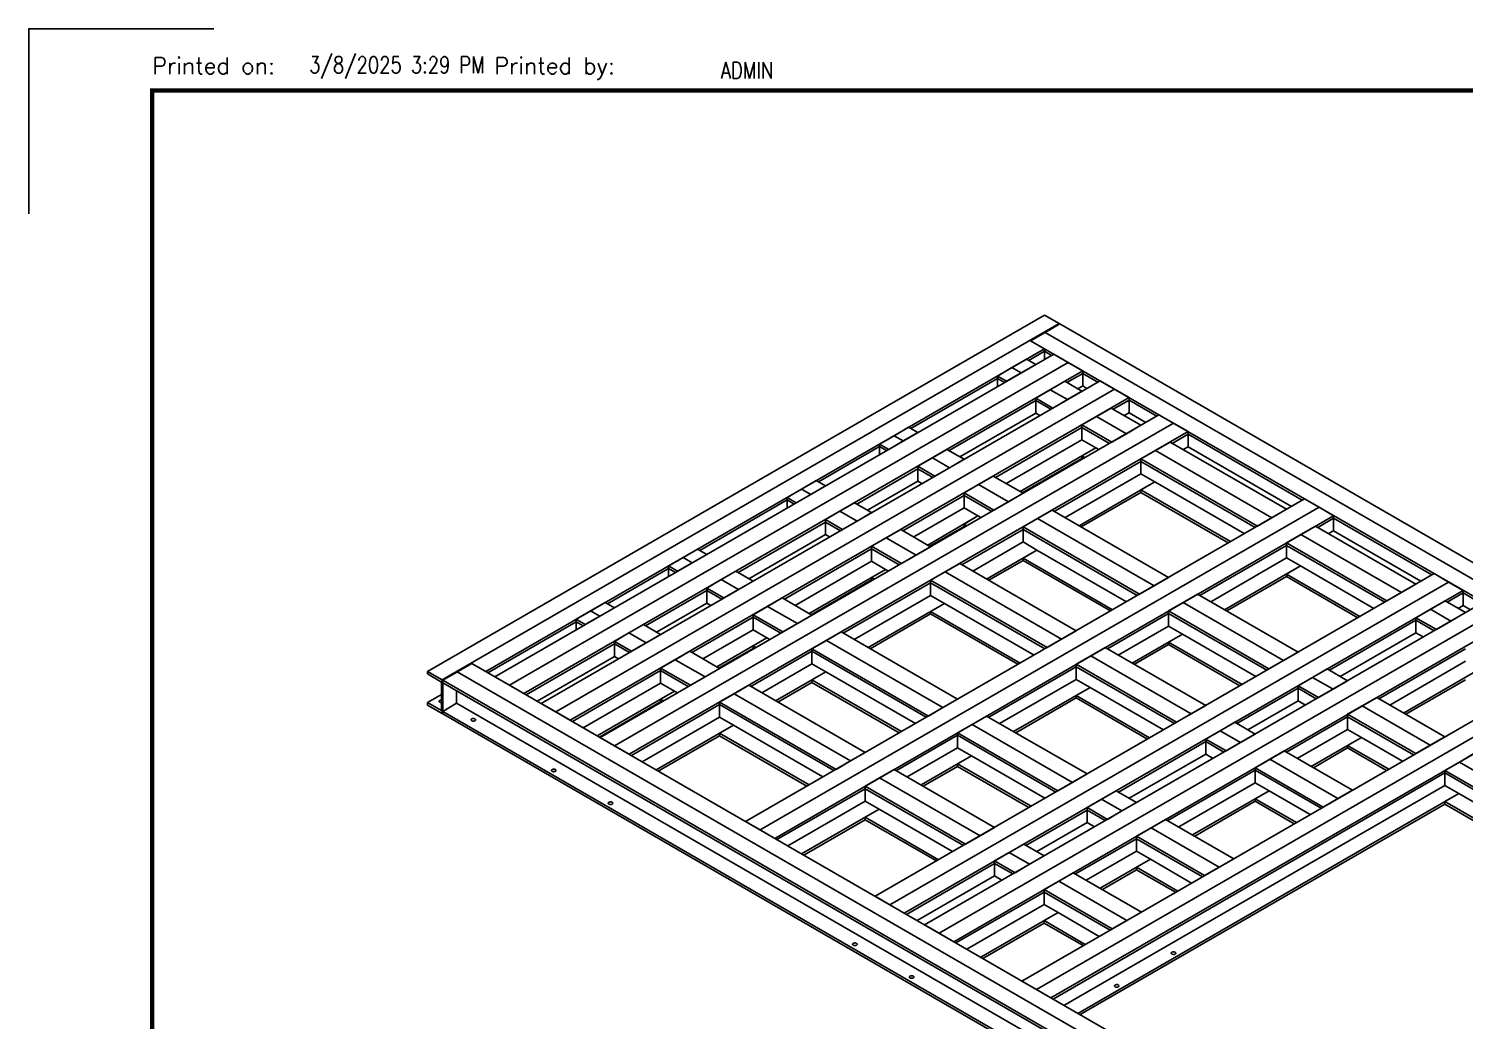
# Model space of a CAD drawing. Header units: millimetres. Extents: x 0 to 16187, y -20471 to 6290.
# Drawn here: x 7067.7 to 7416.5, y 3197.3 to 3438.1 of the extents above; entities that cross this region are included whole.
import ezdxf
from ezdxf.enums import TextEntityAlignment as Align

# ---------------------------------------------------------------- set-up
doc = ezdxf.new("R2010")
doc.units = ezdxf.units.MM
doc.layers.add('BORDER1', color=3, linetype='Continuous')
doc.layers.add('BORDER2', color=7, linetype='Continuous')
doc.styles.add('ROMANC', font='ROMANC', dxfattribs={"height": 5})
doc.styles.add('ROMANS', font='ROMANS.shx', dxfattribs={"width": 0.8})
doc.styles.add('ROMANT', font='ROMANT', dxfattribs={"height": 4})

# ---------------------------------------------------------------- blocks, each defined once
blk = doc.blocks.new('*U609')
at = {"layer": 'BORDER1', "color": 154, "true_color": 0x1859a9, "const_width": 1}
blk.add_lwpolyline([(1.81, 811), (1144, 811), (1144, 0), (0, 0), (0, 811)], close=True, dxfattribs=at)
at = {"layer": 'BORDER2'}
blk.add_lwpolyline([(15, 826), (-30, 826), (-30, 781)], dxfattribs=at)
at = {"layer": 'BORDER2', "style": 'ROMANS'}
blk.add_text('Printed on:                 Printed by:', height=4, dxfattribs=at).set_placement((0, 815))
at = {"layer": 'BORDER2', "char_height": 4, "attachment_point": 7, "style": 'ROMANS'}
for s, insert in [('3/8/2025 3:29 PM', (38.14, 813.89)), ('ADMIN', (138.14, 813.89))]:
    blk.add_mtext(s, dxfattribs=dict(at, insert=insert))
at = {"layer": 'BORDER2', "flags": 8}
for tag, height, style, p in [('REV-A', 3.24, 'ROMANS', (986.93, 140.25)), ('RE-A', 8.06, 'ROMANT', (1084.63, 7.17))]:
    blk.add_attdef(tag, text='', height=height, dxfattribs=dict(at, style=style)).set_placement(p, align=Align.CENTER)
at = {"layer": 'BORDER2', "style": 'ROMANS', "width": 3.830216}
blk.add_attdef('DATE-A', text='', height=3.24, dxfattribs=at).set_placement((995.51, 140.25), (1008.51, 140.25), align=Align.FIT)
at = {"layer": 'BORDER2'}
for tag, height, style, p in [('DRN-A', 3.24, 'ROMANS', (1018.38, 140.25)), ('CHD-A', 3.24, 'ROMANS', (1032.35, 140.25)), ('APD-A', 3.24, 'ROMANS', (1046.64, 140.25)), ('CONS_CONT_VEND', 4.2, 'ROMANC', (1061.39, 72.83))]:
    blk.add_attdef(tag, text='', height=height, dxfattribs=dict(at, style=style)).set_placement(p, align=Align.CENTER)
at = {"layer": 'BORDER2', "style": 'ROMANS', "width": 0.8}
for tag, p, height in [('1:X', (997.23, 122.55), 3.5), ('LOC', (1042.74, 122.55), 3.5), ('PROJ_NO', (1118.64, 122.55), 3.5), ('CONS_DRG_NO', (1011, 63), 3)]:
    blk.add_attdef(tag, p, '', height=height, dxfattribs=at)
at = {"layer": 'BORDER2', "lineweight": 30, "width": 0.8, "flags": 104}
blk.add_attdef('COMMENTS-A', text='', height=2.2, dxfattribs=at).set_placement((1055.21, 142.07), align=Align.MIDDLE_LEFT)
at = {"layer": 'BORDER2', "style": 'ROMANS', "width": 0.8}
for tag, p in [('PROJECT_TITLE_1', (1061.07, 55.35)), ('PROJECT_TITLE_2', (1061.07, 49.3))]:
    blk.add_attdef(tag, text='', height=3.5, dxfattribs=at).set_placement(p, align=Align.MIDDLE)
at = {"layer": 'BORDER2', "style": 'ROMANT', "width": 0.8}
for tag, p in [('DRG_TITLE_1', (1061.07, 36.31)), ('DRG_TITLE_2', (1061.07, 28.31)), ('DRG_TITLE_3', (1061.07, 20.31))]:
    blk.add_attdef(tag, text='', height=5, dxfattribs=at).set_placement(p, align=Align.CENTER)
at = {"layer": 'BORDER2', "style": 'ROMANT'}
for tag, p in [('AR', (995, 7.17)), ('PA', (1011.74, 7.17)), ('DC', (1028.45, 7.17)), ('TS', (1120.84, 7.17))]:
    blk.add_attdef(tag, p, '', height=8.06, dxfattribs=at)
for tag, p in [('SRNO', (1074.7, 7.17)), ('SH', (1115.8, 7.18))]:
    blk.add_attdef(tag, text='', height=8.06, dxfattribs=at).set_placement(p, align=Align.RIGHT)
at = {"layer": 'BORDER2', "style": 'ROMANS', "flags": 2}
blk.add_attdef('TB_VERSION', text='', height=2, dxfattribs=at).set_placement((1, -1), align=Align.TOP_LEFT)

msp = doc.modelspace()

# ---------------------------------------------------------------- linework, layer by layer
at = {"color": 7, "linetype": 'Continuous', "lineweight": 25}
for p, q in [((7314.5271, 3368.54555), (7164.62046, 3282.00629)), ((7318.06263, 3366.50453), (7168.156, 3279.96527)), ((7318.22173, 3366.41268), (7311.15067, 3362.33064)), ((7314.5271, 3368.54555), (7318.06263, 3366.50453)), ((7318.22173, 3366.41268), (7314.6862, 3364.37166)), ((7318.22173, 3366.41268), (7318.06263, 3366.50453)), ((7534.06608, 3241.80839), (7318.22173, 3366.41268)), ((7314.6862, 3364.37166), (7311.15067, 3362.33064)), ((7311.15067, 3362.33064), (7314.5271, 3360.38146)), ((7526.99501, 3237.72635), (7311.15067, 3362.33064)), ((7530.53054, 3239.76737), (7314.6862, 3364.37166)), ((7314.5271, 3360.38146), (7178.7626, 3282.00629)), ((7180.98999, 3280.72044), (7316.75449, 3359.09562)), ((7314.5271, 3359.76906), (7310.67346, 3357.5444)), ((7314.5271, 3360.38146), (7314.5271, 3359.76906)), ((7316.22407, 3358.78942), (7314.5271, 3359.76906)), ((7314.5271, 3359.76906), (7314.5271, 3357.80978)), ((7320.29002, 3357.0546), (7316.75449, 3359.09562)), ((7184.52552, 3278.67942), (7320.29002, 3357.0546)), ((7188.06105, 3276.6384), (7323.82556, 3355.01358)), ((7306.6075, 3355.80958), (7303.07197, 3353.76856)), ((7310.14304, 3357.8506), (7306.6075, 3355.80958)), ((7308.83489, 3354.52374), (7306.6075, 3355.80958)), ((7308.83489, 3354.52374), (7312.37043, 3356.56476)), ((7312.37043, 3356.56476), (7310.14304, 3357.8506)), ((7323.82556, 3355.01358), (7320.29002, 3357.0546)), ((7323.82556, 3355.01358), (7323.82556, 3354.40118)), ((7192.23298, 3274.23), (7327.99749, 3352.60518)), ((7303.07197, 3353.15615), (7282.03563, 3341.01213)), ((7305.29936, 3352.48272), (7303.07197, 3353.76856)), ((7303.07197, 3353.15615), (7303.07197, 3353.76856)), ((7304.76894, 3352.17651), (7303.07197, 3353.15615)), ((7303.07197, 3353.15615), (7303.07197, 3351.19687)), ((7305.29936, 3352.48272), (7308.83489, 3354.52374)), ((7315.90596, 3350.4417), (7319.44149, 3352.48272)), ((7323.61342, 3350.07431), (7319.44149, 3352.48272)), ((7319.97191, 3352.17651), (7323.82556, 3354.40118)), ((7323.82556, 3351.35893), (7323.82556, 3354.40118)), ((7327.46707, 3352.29897), (7323.82556, 3354.40118)), ((7331.53302, 3350.56416), (7327.99749, 3352.60518)), ((7195.76852, 3272.18898), (7331.53302, 3350.56416)), ((7199.30405, 3270.14796), (7335.06855, 3348.52314)), ((7312.37043, 3348.40068), (7315.90596, 3350.4417)), ((7312.37043, 3347.78827), (7312.37043, 3348.40068)), ((7316.54236, 3345.99227), (7312.37043, 3348.40068)), ((7320.07789, 3348.03329), (7315.90596, 3350.4417)), ((7316.54236, 3345.99227), (7320.07789, 3348.03329)), ((7320.07789, 3348.03329), (7323.61342, 3350.07431)), ((7322.60686, 3350.65539), (7323.82556, 3351.35893)), ((7324.83212, 3350.77785), (7323.82556, 3351.35893)), ((7335.06855, 3348.52314), (7331.53302, 3350.56416)), ((7335.06855, 3348.52314), (7335.06855, 3347.91073)), ((7291.33408, 3335.64425), (7312.37043, 3347.78827)), ((7293.96903, 3334.12313), (7312.37043, 3344.74602)), ((7316.01194, 3345.68607), (7312.37043, 3347.78827)), ((7312.37043, 3347.78827), (7312.37043, 3344.74602)), ((7313.37699, 3344.16495), (7312.37043, 3344.74602)), ((7327.14896, 3343.95125), (7330.68449, 3345.99227)), ((7337.93234, 3341.80818), (7330.68449, 3345.99227)), ((7331.21491, 3345.68607), (7335.06855, 3347.91073)), ((7333.84986, 3344.16495), (7335.06855, 3344.86848)), ((7335.06855, 3344.86848), (7335.06855, 3347.91073)), ((7341.78598, 3344.03284), (7335.06855, 3347.91073)), ((7339.15103, 3342.51172), (7335.06855, 3344.86848)), ((7206.5519, 3265.96387), (7342.3164, 3344.33905)), ((7210.08743, 3263.92285), (7345.85193, 3342.29803)), ((7281.50521, 3341.31834), (7277.96968, 3339.27732)), ((7283.7326, 3340.03249), (7281.50521, 3341.31834)), ((7302.57708, 3329.1538), (7323.61342, 3341.29783)), ((7323.61342, 3341.91023), (7327.14896, 3343.95125)), ((7330.86127, 3337.72614), (7323.61342, 3341.91023)), ((7323.61342, 3341.29783), (7323.61342, 3341.91023)), ((7330.33085, 3337.41994), (7323.61342, 3341.29783)), ((7323.61342, 3341.29783), (7323.61342, 3338.25558)), ((7334.3968, 3339.76716), (7327.14896, 3343.95125)), ((7334.3968, 3339.76716), (7337.93234, 3341.80818)), ((7345.85193, 3342.29803), (7342.3164, 3344.33905)), ((7349.38747, 3340.25701), (7345.85193, 3342.29803)), ((7213.62296, 3261.88183), (7349.38747, 3340.25701)), ((7277.96968, 3339.27732), (7274.43415, 3337.23629)), ((7276.66153, 3335.95045), (7280.19707, 3337.99147)), ((7280.19707, 3337.99147), (7277.96968, 3339.27732)), ((7280.19707, 3337.99147), (7283.7326, 3340.03249)), ((7305.21203, 3327.63268), (7323.61342, 3338.25558)), ((7326.98986, 3336.3064), (7323.61342, 3338.25558)), ((7330.86127, 3337.72614), (7334.3968, 3339.76716)), ((7341.46787, 3335.68512), (7345.0034, 3337.72614)), ((7373.28767, 3321.39798), (7345.0034, 3337.72614)), ((7345.53382, 3337.41994), (7349.38747, 3339.6446)), ((7349.38747, 3340.25701), (7349.38747, 3339.6446)), ((7349.38747, 3336.60235), (7349.38747, 3339.6446)), ((7377.14132, 3323.62264), (7349.38747, 3339.6446)), ((7274.43415, 3336.62389), (7259.58499, 3328.05165)), ((7276.66153, 3335.95045), (7274.43415, 3337.23629)), ((7274.43415, 3336.62389), (7274.43415, 3337.23629)), ((7276.13112, 3335.64425), (7274.43415, 3336.62389)), ((7274.43415, 3336.62389), (7274.43415, 3334.66461)), ((7287.26813, 3333.90943), (7290.80367, 3335.95045)), ((7294.9756, 3333.54205), (7290.80367, 3335.95045)), ((7308.58847, 3325.68351), (7326.98986, 3336.3064)), ((7323.61342, 3334.35723), (7326.98986, 3336.3064)), ((7323.61342, 3333.74482), (7323.61342, 3334.35723)), ((7324.31947, 3333.94964), (7323.61342, 3334.35723)), ((7327.6959, 3335.89881), (7326.98986, 3336.3064)), ((7337.93234, 3333.6441), (7341.46787, 3335.68512)), ((7369.75214, 3319.35696), (7341.46787, 3335.68512)), ((7348.16877, 3335.89881), (7349.38747, 3336.60235)), ((7374.50637, 3322.10152), (7349.38747, 3336.60235)), ((7268.88344, 3322.68377), (7283.7326, 3331.25601)), ((7283.7326, 3331.86841), (7287.26813, 3333.90943)), ((7283.7326, 3331.25601), (7283.7326, 3331.86841)), ((7287.90453, 3329.46001), (7283.7326, 3331.86841)), ((7287.37411, 3329.1538), (7283.7326, 3331.25601)), ((7283.7326, 3331.25601), (7283.7326, 3328.21376)), ((7291.44006, 3331.50103), (7287.26813, 3333.90943)), ((7287.90453, 3329.46001), (7291.44006, 3331.50103)), ((7291.44006, 3331.50103), (7294.9756, 3333.54205)), ((7309.11888, 3325.3773), (7323.61342, 3333.74482)), ((7316.89599, 3320.88767), (7337.93234, 3333.03169)), ((7323.78905, 3333.64344), (7323.61342, 3333.74482)), ((7337.93234, 3333.03169), (7337.93234, 3333.6441)), ((7366.21661, 3317.31594), (7337.93234, 3333.6441)), ((7365.68619, 3317.00973), (7337.93234, 3333.03169)), ((7337.93234, 3333.03169), (7337.93234, 3329.98945)), ((7259.05457, 3328.35786), (7255.51904, 3326.31684)), ((7257.74643, 3325.03099), (7261.28196, 3327.07201)), ((7261.28196, 3327.07201), (7259.05457, 3328.35786)), ((7271.51839, 3321.16265), (7283.7326, 3328.21376)), ((7284.73916, 3327.63268), (7283.7326, 3328.21376)), ((7294.9756, 3325.37797), (7298.51113, 3327.41899)), ((7298.51113, 3327.41899), (7302.04667, 3329.46001)), ((7305.75898, 3323.2349), (7298.51113, 3327.41899)), ((7309.29451, 3325.27592), (7302.04667, 3329.46001)), ((7319.53094, 3319.36655), (7337.93234, 3329.98945)), ((7322.90738, 3317.41737), (7341.30877, 3328.04027)), ((7341.30877, 3328.04027), (7337.93234, 3329.98945)), ((7337.93234, 3326.0911), (7341.30877, 3328.04027)), ((7363.05124, 3315.48861), (7341.30877, 3328.04027)), ((7251.98351, 3323.66341), (7230.77039, 3311.41734)), ((7241.90723, 3245.55366), (7377.67174, 3323.92884)), ((7255.51904, 3326.31684), (7251.98351, 3324.27582)), ((7254.21089, 3322.98997), (7251.98351, 3324.27582)), ((7251.98351, 3323.66341), (7251.98351, 3324.27582)), ((7253.68048, 3322.68377), (7251.98351, 3323.66341)), ((7251.98351, 3323.66341), (7251.98351, 3321.70413)), ((7254.21089, 3322.98997), (7257.74643, 3325.03099)), ((7257.74643, 3325.03099), (7255.51904, 3326.31684)), ((7280.12644, 3316.19333), (7294.9756, 3324.76556)), ((7294.9756, 3324.76556), (7294.9756, 3325.37797)), ((7302.22344, 3321.19388), (7294.9756, 3325.37797)), ((7301.69303, 3320.88767), (7294.9756, 3324.76556)), ((7294.9756, 3324.76556), (7294.9756, 3321.72331)), ((7305.75898, 3323.2349), (7309.29451, 3325.27592)), ((7323.4378, 3317.11117), (7337.93234, 3325.47869)), ((7359.67481, 3313.53944), (7337.93234, 3326.0911)), ((7337.93234, 3325.47869), (7337.93234, 3326.0911)), ((7359.14439, 3313.23323), (7337.93234, 3325.47869)), ((7381.20727, 3321.88782), (7377.67174, 3323.92884)), ((7245.44277, 3243.51264), (7381.20727, 3321.88782)), ((7261.28196, 3318.90793), (7264.81749, 3320.94895)), ((7264.81749, 3320.94895), (7268.35303, 3322.98997)), ((7268.98942, 3318.54055), (7264.81749, 3320.94895)), ((7272.52496, 3320.58157), (7268.35303, 3322.98997)), ((7268.98942, 3318.54055), (7272.52496, 3320.58157)), ((7282.76139, 3314.6722), (7294.9756, 3321.72331)), ((7298.35203, 3319.77414), (7294.9756, 3321.72331)), ((7302.22344, 3321.19388), (7305.75898, 3323.2349)), ((7312.83004, 3319.15286), (7316.36558, 3321.19388)), ((7344.64985, 3304.86571), (7316.36558, 3321.19388)), ((7369.75214, 3319.35696), (7373.28767, 3321.39798)), ((7384.7428, 3319.8468), (7381.20727, 3321.88782)), ((7240.06884, 3306.04946), (7261.28196, 3318.29553)), ((7248.9783, 3241.47162), (7384.7428, 3319.8468)), ((7261.28196, 3318.29553), (7261.28196, 3318.90793)), ((7265.45389, 3316.49953), (7261.28196, 3318.90793)), ((7264.92347, 3316.19333), (7261.28196, 3318.29553)), ((7261.28196, 3318.29553), (7261.28196, 3315.25328)), ((7265.45389, 3316.49953), (7268.98942, 3318.54055)), ((7286.13783, 3312.72303), (7298.35203, 3319.77414)), ((7286.66824, 3312.41682), (7294.9756, 3317.21256)), ((7294.9756, 3317.82496), (7298.35203, 3319.77414)), ((7295.68164, 3317.41737), (7294.9756, 3317.82496)), ((7294.9756, 3317.21256), (7294.9756, 3317.82496)), ((7295.15123, 3317.11117), (7294.9756, 3317.21256)), ((7299.05808, 3319.36655), (7298.35203, 3319.77414)), ((7309.29451, 3317.11184), (7312.83004, 3319.15286)), ((7337.57878, 3300.78367), (7309.29451, 3317.11184)), ((7309.29451, 3316.49943), (7309.29451, 3317.11184)), ((7341.11432, 3302.82469), (7312.83004, 3319.15286)), ((7366.21661, 3317.31594), (7369.75214, 3319.35696)), ((7376.82321, 3315.27492), (7380.35874, 3317.31594)), ((7404.75393, 3303.2329), (7380.35874, 3317.31594)), ((7380.88916, 3317.00973), (7384.7428, 3319.2344)), ((7384.7428, 3319.8468), (7384.7428, 3319.2344)), ((7384.7428, 3316.19215), (7384.7428, 3319.2344)), ((7408.60757, 3305.45756), (7384.7428, 3319.2344)), ((7242.70379, 3304.52833), (7261.28196, 3315.25328)), ((7262.28852, 3314.6722), (7261.28196, 3315.25328)), ((7272.52496, 3312.41749), (7276.06049, 3314.45851)), ((7276.06049, 3314.45851), (7279.59603, 3316.49953)), ((7283.30834, 3310.27442), (7276.06049, 3314.45851)), ((7286.84387, 3312.31544), (7279.59603, 3316.49953)), ((7294.44535, 3307.92719), (7309.29451, 3316.49943)), ((7297.0803, 3306.40607), (7309.29451, 3313.45718)), ((7337.04837, 3300.47747), (7309.29451, 3316.49943)), ((7309.29451, 3316.49943), (7309.29451, 3313.45718)), ((7312.67095, 3311.50801), (7309.29451, 3313.45718)), ((7373.28767, 3313.2339), (7376.82321, 3315.27492)), ((7397.68286, 3299.15086), (7373.28767, 3313.2339)), ((7373.28767, 3312.62149), (7373.28767, 3313.2339)), ((7401.21839, 3301.19188), (7376.82321, 3315.27492)), ((7383.52411, 3315.48861), (7384.7428, 3316.19215)), ((7405.97262, 3303.93644), (7384.7428, 3316.19215)), ((7226.70444, 3309.68252), (7223.1689, 3307.6415)), ((7230.23997, 3311.72354), (7226.70444, 3309.68252)), ((7228.93182, 3308.39668), (7226.70444, 3309.68252)), ((7228.93182, 3308.39668), (7232.46736, 3310.4377)), ((7232.46736, 3310.4377), (7230.23997, 3311.72354)), ((7251.31184, 3299.55901), (7272.52496, 3311.80508)), ((7279.7728, 3308.2334), (7272.52496, 3312.41749)), ((7272.52496, 3311.80508), (7272.52496, 3312.41749)), ((7279.24239, 3307.92719), (7272.52496, 3311.80508)), ((7272.52496, 3311.80508), (7272.52496, 3308.76283)), ((7279.7728, 3308.2334), (7283.30834, 3310.27442)), ((7283.30834, 3310.27442), (7286.84387, 3312.31544)), ((7300.45674, 3304.4569), (7312.67095, 3311.50801)), ((7309.29451, 3309.55883), (7312.67095, 3311.50801)), ((7334.41342, 3298.95635), (7312.67095, 3311.50801)), ((7352.25133, 3300.47747), (7373.28767, 3312.62149)), ((7397.15244, 3298.84465), (7373.28767, 3312.62149)), ((7373.28767, 3312.62149), (7373.28767, 3309.57924)), ((7223.1689, 3307.0291), (7208.31975, 3298.45686)), ((7225.39629, 3306.35566), (7223.1689, 3307.6415)), ((7223.1689, 3307.0291), (7223.1689, 3307.6415)), ((7224.86587, 3306.04946), (7223.1689, 3307.0291)), ((7223.1689, 3307.0291), (7223.1689, 3305.06982)), ((7225.39629, 3306.35566), (7228.93182, 3308.39668)), ((7236.00289, 3304.31464), (7239.53843, 3306.35566)), ((7243.71036, 3303.94725), (7239.53843, 3306.35566)), ((7253.94679, 3298.03789), (7272.52496, 3308.76283)), ((7257.32323, 3296.08871), (7275.90139, 3306.81366)), ((7275.90139, 3306.81366), (7272.52496, 3308.76283)), ((7272.52496, 3304.86449), (7275.90139, 3306.81366)), ((7276.60744, 3306.40607), (7275.90139, 3306.81366)), ((7286.84387, 3304.15136), (7290.3794, 3306.19238)), ((7290.3794, 3306.19238), (7293.91494, 3308.2334)), ((7318.66368, 3289.86421), (7290.3794, 3306.19238)), ((7322.19921, 3291.90523), (7293.91494, 3308.2334)), ((7300.98716, 3304.15069), (7309.29451, 3308.94643)), ((7309.29451, 3308.94643), (7309.29451, 3309.55883)), ((7331.03698, 3297.00717), (7309.29451, 3309.55883)), ((7330.50656, 3296.70097), (7309.29451, 3308.94643)), ((7354.88628, 3298.95635), (7373.28767, 3309.57924)), ((7358.26272, 3297.00717), (7376.66411, 3307.63007)), ((7376.66411, 3307.63007), (7373.28767, 3309.57924)), ((7373.28767, 3305.68089), (7376.66411, 3307.63007)), ((7394.51749, 3297.32353), (7376.66411, 3307.63007)), ((7232.46736, 3302.27362), (7236.00289, 3304.31464)), ((7240.17482, 3301.90623), (7236.00289, 3304.31464)), ((7240.17482, 3301.90623), (7243.71036, 3303.94725)), ((7257.85364, 3295.78251), (7272.52496, 3304.25208)), ((7265.63075, 3291.29288), (7286.84387, 3303.53895)), ((7273.231, 3304.4569), (7272.52496, 3304.86449)), ((7272.52496, 3304.25208), (7272.52496, 3304.86449)), ((7272.70059, 3304.15069), (7272.52496, 3304.25208)), ((7273.37349, 3227.38858), (7409.13799, 3305.76376)), ((7276.90902, 3225.34756), (7412.67352, 3303.72274)), ((7315.12814, 3287.82319), (7286.84387, 3304.15136)), ((7286.84387, 3303.53895), (7286.84387, 3304.15136)), ((7314.59773, 3287.51699), (7286.84387, 3303.53895)), ((7286.84387, 3303.53895), (7286.84387, 3300.4967)), ((7337.57878, 3300.78367), (7341.11432, 3302.82469)), ((7341.11432, 3302.82469), (7344.64985, 3304.86571)), ((7358.79313, 3296.70097), (7373.28767, 3305.06849)), ((7391.14106, 3295.37436), (7373.28767, 3305.68089)), ((7373.28767, 3305.06849), (7373.28767, 3305.68089)), ((7390.61064, 3295.06815), (7373.28767, 3305.06849)), ((7401.21839, 3301.19188), (7404.75393, 3303.2329)), ((7412.67352, 3303.72274), (7409.13799, 3305.76376)), ((7416.20906, 3301.68172), (7412.67352, 3303.72274)), ((7217.6182, 3293.08898), (7232.46736, 3301.66121)), ((7236.63929, 3299.86521), (7232.46736, 3302.27362)), ((7232.46736, 3301.66121), (7232.46736, 3302.27362)), ((7236.10887, 3299.55901), (7232.46736, 3301.66121)), ((7232.46736, 3301.66121), (7232.46736, 3298.61896)), ((7236.63929, 3299.86521), (7240.17482, 3301.90623)), ((7247.24589, 3297.82419), (7250.78142, 3299.86521)), ((7258.02927, 3295.68112), (7250.78142, 3299.86521)), ((7268.2657, 3289.77175), (7286.84387, 3300.4967)), ((7280.44455, 3223.30654), (7416.20906, 3301.68172)), ((7290.22031, 3298.54753), (7286.84387, 3300.4967)), ((7348.18538, 3298.74265), (7351.72092, 3300.78367)), ((7376.1161, 3286.70063), (7351.72092, 3300.78367)), ((7397.68286, 3299.15086), (7401.21839, 3301.19188)), ((7408.28946, 3297.10984), (7411.82499, 3299.15086)), ((7416.77474, 3296.29343), (7411.82499, 3299.15086)), ((7412.35541, 3298.84465), (7416.20906, 3301.06932)), ((7416.20906, 3301.68172), (7416.20906, 3301.06932)), ((7416.20906, 3298.02707), (7416.20906, 3301.06932)), ((7420.62839, 3298.51809), (7416.20906, 3301.06932)), ((7204.2538, 3296.72204), (7200.71826, 3294.68102)), ((7207.78933, 3298.76306), (7204.2538, 3296.72204)), ((7206.48118, 3295.4362), (7204.2538, 3296.72204)), ((7206.48118, 3295.4362), (7210.01672, 3297.47722)), ((7210.01672, 3297.47722), (7207.78933, 3298.76306)), ((7220.25315, 3291.56785), (7232.46736, 3298.61896)), ((7233.47392, 3298.03789), (7232.46736, 3298.61896)), ((7243.71036, 3295.78317), (7247.24589, 3297.82419)), ((7243.71036, 3295.17077), (7243.71036, 3295.78317)), ((7250.9582, 3291.59908), (7243.71036, 3295.78317)), ((7254.49374, 3293.6401), (7247.24589, 3297.82419)), ((7254.49374, 3293.6401), (7258.02927, 3295.68112)), ((7271.64214, 3287.82258), (7290.22031, 3298.54753)), ((7272.17255, 3287.51638), (7286.84387, 3295.98595)), ((7285.3943, 3220.44911), (7421.1588, 3298.82429)), ((7286.84387, 3296.59835), (7290.22031, 3298.54753)), ((7286.84387, 3295.98595), (7286.84387, 3296.59835)), ((7308.58634, 3284.04669), (7286.84387, 3296.59835)), ((7308.05592, 3283.74049), (7286.84387, 3295.98595)), ((7288.92984, 3218.40809), (7424.69434, 3296.78327)), ((7311.96278, 3285.99587), (7290.22031, 3298.54753)), ((7329.80069, 3287.51699), (7344.64985, 3296.08923)), ((7344.64985, 3296.70163), (7348.18538, 3298.74265)), ((7369.04503, 3282.61859), (7344.64985, 3296.70163)), ((7344.64985, 3296.08923), (7344.64985, 3296.70163)), ((7368.51462, 3282.31239), (7344.64985, 3296.08923)), ((7344.64985, 3296.08923), (7344.64985, 3293.04698)), ((7372.58057, 3284.65961), (7348.18538, 3298.74265)), ((7404.75393, 3295.06882), (7408.28946, 3297.10984)), ((7413.23921, 3294.25241), (7408.28946, 3297.10984)), ((7413.23921, 3294.25241), (7416.77474, 3296.29343)), ((7414.99036, 3297.32353), (7416.20906, 3298.02707)), ((7417.99344, 3296.99697), (7416.20906, 3298.02707)), ((7200.71826, 3294.06862), (7179.29302, 3281.70008)), ((7202.94565, 3293.39518), (7200.71826, 3294.68102)), ((7200.71826, 3294.06862), (7200.71826, 3294.68102)), ((7202.41523, 3293.08898), (7200.71826, 3294.06862)), ((7200.71826, 3294.06862), (7200.71826, 3292.10934)), ((7202.94565, 3293.39518), (7206.48118, 3295.4362)), ((7213.55225, 3291.35416), (7217.08779, 3293.39518)), ((7221.25972, 3290.98678), (7217.08779, 3293.39518)), ((7228.8612, 3286.59853), (7243.71036, 3295.17077)), ((7250.42778, 3291.29288), (7243.71036, 3295.17077)), ((7243.71036, 3295.17077), (7243.71036, 3292.12852)), ((7250.9582, 3291.59908), (7254.49374, 3293.6401)), ((7292.46537, 3216.36707), (7428.22987, 3294.74225)), ((7332.43564, 3285.99587), (7344.64985, 3293.04698)), ((7348.02628, 3291.0978), (7344.64985, 3293.04698)), ((7383.71759, 3282.31239), (7404.75393, 3294.45641)), ((7409.70367, 3292.21139), (7404.75393, 3295.06882)), ((7404.75393, 3294.45641), (7404.75393, 3295.06882)), ((7409.17326, 3291.90518), (7404.75393, 3294.45641)), ((7404.75393, 3294.45641), (7404.75393, 3291.41416)), ((7409.70367, 3292.21139), (7413.23921, 3294.25241)), ((7188.59147, 3276.3322), (7210.01672, 3288.70073)), ((7210.01672, 3289.31314), (7213.55225, 3291.35416)), ((7214.18865, 3286.90473), (7210.01672, 3289.31314)), ((7210.01672, 3288.70073), (7210.01672, 3289.31314)), ((7213.65823, 3286.59853), (7210.01672, 3288.70073)), ((7210.01672, 3288.70073), (7210.01672, 3285.65849)), ((7217.72418, 3288.94576), (7213.55225, 3291.35416)), ((7214.18865, 3286.90473), (7217.72418, 3288.94576)), ((7217.72418, 3288.94576), (7221.25972, 3290.98678)), ((7231.49615, 3285.07741), (7243.71036, 3292.12852)), ((7234.87259, 3283.12823), (7247.08679, 3290.17934)), ((7247.08679, 3290.17934), (7243.71036, 3292.12852)), ((7243.71036, 3288.23017), (7247.08679, 3290.17934)), ((7247.79284, 3289.77175), (7247.08679, 3290.17934)), ((7258.02927, 3287.51704), (7261.5648, 3289.55806)), ((7261.5648, 3289.55806), (7265.10034, 3291.59908)), ((7289.84907, 3273.2299), (7261.5648, 3289.55806)), ((7293.38461, 3275.27092), (7265.10034, 3291.59908)), ((7315.12814, 3287.82319), (7318.66368, 3289.86421)), ((7318.66368, 3289.86421), (7322.19921, 3291.90523)), ((7335.81208, 3284.04669), (7348.02628, 3291.0978)), ((7344.64985, 3289.14863), (7348.02628, 3291.0978)), ((7362.50323, 3278.84209), (7344.64985, 3289.14863)), ((7344.64985, 3288.53622), (7344.64985, 3289.14863)), ((7365.87967, 3280.79127), (7348.02628, 3291.0978)), ((7386.35254, 3280.79127), (7404.75393, 3291.41416)), ((7406.53831, 3290.38406), (7404.75393, 3291.41416)), ((7191.22642, 3274.81108), (7210.01672, 3285.65849)), ((7211.02328, 3285.07741), (7210.01672, 3285.65849)), ((7224.79525, 3284.86371), (7228.33078, 3286.90473)), ((7235.57863, 3282.72064), (7228.33078, 3286.90473)), ((7235.403, 3282.82203), (7243.71036, 3287.61776)), ((7243.18011, 3278.3324), (7258.02927, 3286.90464)), ((7243.71036, 3287.61776), (7243.71036, 3288.23017)), ((7244.4164, 3287.82258), (7243.71036, 3288.23017)), ((7243.88598, 3287.51638), (7243.71036, 3287.61776)), ((7258.02927, 3286.90464), (7258.02927, 3287.51704)), ((7286.31354, 3271.18888), (7258.02927, 3287.51704)), ((7285.78312, 3270.88268), (7258.02927, 3286.90464)), ((7258.02927, 3286.90464), (7258.02927, 3283.86239)), ((7309.01167, 3206.8151), (7444.77617, 3285.19028)), ((7322.19921, 3283.74115), (7325.73474, 3285.78217)), ((7325.73474, 3285.78217), (7329.27028, 3287.82319)), ((7350.12993, 3271.69913), (7325.73474, 3285.78217)), ((7353.66546, 3273.74015), (7329.27028, 3287.82319)), ((7336.34249, 3283.74049), (7344.64985, 3288.53622)), ((7361.97282, 3278.53589), (7344.64985, 3288.53622)), ((7372.58057, 3284.65961), (7376.1161, 3286.70063)), ((7395.7384, 3275.37292), (7416.77474, 3287.51694)), ((7164.62046, 3281.39388), (7164.62046, 3282.00629)), ((7164.62046, 3282.00629), (7168.156, 3279.96527)), ((7168.3151, 3279.87342), (7175.38616, 3283.95546)), ((7171.85063, 3281.91444), (7168.3151, 3279.87342)), ((7175.38616, 3283.95546), (7171.85063, 3281.91444)), ((7387.69498, 3157.31015), (7171.85063, 3281.91444)), ((7175.38616, 3283.95546), (7178.7626, 3282.00629)), ((7391.23051, 3159.35117), (7175.38616, 3283.95546)), ((7199.83447, 3269.84176), (7221.25972, 3282.21029)), ((7221.25972, 3282.82269), (7224.79525, 3284.86371)), ((7228.50756, 3278.6386), (7221.25972, 3282.82269)), ((7221.25972, 3282.21029), (7221.25972, 3282.82269)), ((7227.97714, 3278.3324), (7221.25972, 3282.21029)), ((7221.25972, 3282.21029), (7221.25972, 3279.16804)), ((7232.04309, 3280.67962), (7224.79525, 3284.86371)), ((7232.04309, 3280.67962), (7235.57863, 3282.72064)), ((7245.81506, 3276.81128), (7258.02927, 3283.86239)), ((7249.1915, 3274.8621), (7261.4057, 3281.91321)), ((7261.4057, 3281.91321), (7258.02927, 3283.86239)), ((7258.02927, 3279.96404), (7261.4057, 3281.91321)), ((7283.14817, 3269.36155), (7261.4057, 3281.91321)), ((7300.98609, 3270.88268), (7322.19921, 3283.12875)), ((7312.5472, 3204.77408), (7448.3117, 3283.14926)), ((7346.59439, 3269.65811), (7322.19921, 3283.74115)), ((7322.19921, 3283.12875), (7322.19921, 3283.74115)), ((7346.06398, 3269.35191), (7322.19921, 3283.12875)), ((7322.19921, 3283.12875), (7322.19921, 3280.0865)), ((7369.04503, 3282.61859), (7372.58057, 3284.65961)), ((7379.65164, 3280.57757), (7383.18717, 3282.61859)), ((7388.13692, 3279.76116), (7383.18717, 3282.61859)), ((7398.37335, 3273.8518), (7416.77474, 3284.47469)), ((7401.74979, 3271.90262), (7420.15118, 3282.52552)), ((7167.9969, 3279.44471), (7164.62046, 3281.39388)), ((7167.9969, 3272.50411), (7167.9969, 3279.44471)), ((7168.156, 3279.96527), (7168.156, 3271.79986)), ((7168.156, 3279.96527), (7168.3151, 3279.87342)), ((7168.3151, 3279.87342), (7168.3151, 3271.70801)), ((7168.3151, 3279.87342), (7168.3151, 3279.26101)), ((7384.15944, 3155.26913), (7168.3151, 3279.87342)), ((7384.15944, 3154.65673), (7168.3151, 3279.26101)), ((7184.52552, 3278.67942), (7180.98999, 3280.72044)), ((7188.06105, 3276.6384), (7184.52552, 3278.67942)), ((7202.46942, 3268.32063), (7221.25972, 3279.16804)), ((7224.63615, 3277.21887), (7221.25972, 3279.16804)), ((7228.50756, 3278.6386), (7232.04309, 3280.67962)), ((7239.11416, 3276.59758), (7242.6497, 3278.6386)), ((7270.93397, 3262.31044), (7242.6497, 3278.6386)), ((7249.72191, 3274.5559), (7258.02927, 3279.35163)), ((7258.02927, 3279.35163), (7258.02927, 3279.96404)), ((7279.77174, 3267.41238), (7258.02927, 3279.96404)), ((7279.24132, 3267.10617), (7258.02927, 3279.35163)), ((7303.62104, 3269.36155), (7322.19921, 3280.0865)), ((7316.08274, 3202.73306), (7451.84724, 3281.10824)), ((7325.57564, 3278.13733), (7322.19921, 3280.0865)), ((7376.1161, 3278.53655), (7379.65164, 3280.57757)), ((7381.06585, 3275.67912), (7376.1161, 3278.53655)), ((7376.1161, 3277.92415), (7376.1161, 3278.53655)), ((7384.60138, 3277.72014), (7379.65164, 3280.57757)), ((7384.60138, 3277.72014), (7388.13692, 3279.76116)), ((7402.2802, 3271.59642), (7416.77474, 3279.96394)), ((7167.9969, 3276.40246), (7164.62046, 3274.45328)), ((7171.69153, 3277.31184), (7171.69153, 3274.26959)), ((7205.84585, 3266.37146), (7224.63615, 3277.21887)), ((7221.25972, 3275.26969), (7224.63615, 3277.21887)), ((7221.96576, 3274.8621), (7221.25972, 3275.26969)), ((7221.25972, 3274.65729), (7221.25972, 3275.26969)), ((7225.34219, 3276.81128), (7224.63615, 3277.21887)), ((7235.57863, 3274.55656), (7239.11416, 3276.59758)), ((7267.39843, 3260.26942), (7239.11416, 3276.59758)), ((7289.84907, 3273.2299), (7293.38461, 3275.27092)), ((7306.99748, 3267.41238), (7325.57564, 3278.13733)), ((7307.52789, 3267.10617), (7322.19921, 3275.57575)), ((7322.19921, 3276.18815), (7325.57564, 3278.13733)), ((7340.05259, 3265.88161), (7322.19921, 3276.18815)), ((7322.19921, 3275.57575), (7322.19921, 3276.18815)), ((7339.52218, 3265.57541), (7322.19921, 3275.57575)), ((7343.42903, 3267.83079), (7325.57564, 3278.13733)), ((7361.26695, 3269.35191), (7376.1161, 3277.92415)), ((7363.90189, 3267.83079), (7376.1161, 3274.8819)), ((7380.53543, 3275.37292), (7376.1161, 3277.92415)), ((7376.1161, 3277.92415), (7376.1161, 3274.8819)), ((7377.90048, 3273.8518), (7376.1161, 3274.8819)), ((7381.06585, 3275.67912), (7384.60138, 3277.72014)), ((7391.67245, 3273.6381), (7395.20798, 3275.67912)), ((7411.75428, 3266.12715), (7395.20798, 3275.67912)), ((7164.62046, 3273.84088), (7164.62046, 3274.45328)), ((7164.62046, 3274.45328), (7167.9969, 3272.50411)), ((7168.156, 3271.79986), (7164.62046, 3273.84088)), ((7168.3151, 3271.70801), (7168.156, 3271.79986)), ((7171.69153, 3274.26959), (7168.3151, 3272.32042)), ((7168.3151, 3272.32042), (7168.3151, 3271.70801)), ((7384.15944, 3147.71613), (7168.3151, 3272.32042)), ((7384.15944, 3147.10372), (7168.3151, 3271.70801)), ((7384.15944, 3151.61448), (7171.69153, 3274.26959)), ((7195.76852, 3272.18898), (7192.23298, 3274.23)), ((7199.30405, 3270.14796), (7195.76852, 3272.18898)), ((7206.37627, 3266.06525), (7221.25972, 3274.65729)), ((7214.15338, 3261.57562), (7235.57863, 3273.94416)), ((7221.43534, 3274.5559), (7221.25972, 3274.65729)), ((7263.8629, 3258.2284), (7235.57863, 3274.55656)), ((7235.57863, 3273.94416), (7235.57863, 3274.55656)), ((7263.33248, 3257.9222), (7235.57863, 3273.94416)), ((7235.57863, 3273.94416), (7235.57863, 3270.90191)), ((7286.31354, 3271.18888), (7289.84907, 3273.2299)), ((7346.59439, 3269.65811), (7350.12993, 3271.69913)), ((7350.12993, 3271.69913), (7353.66546, 3273.74015)), ((7388.13692, 3271.59708), (7391.67245, 3273.6381)), ((7404.68322, 3262.04511), (7388.13692, 3271.59708)), ((7388.13692, 3270.98468), (7388.13692, 3271.59708)), ((7408.21875, 3264.08613), (7391.67245, 3273.6381)), ((7216.78833, 3260.0545), (7235.57863, 3270.90191)), ((7220.16476, 3258.10533), (7238.95506, 3268.95273)), ((7238.95506, 3268.95273), (7235.57863, 3270.90191)), ((7235.57863, 3267.00356), (7238.95506, 3268.95273)), ((7260.69753, 3256.40107), (7238.95506, 3268.95273)), ((7293.38461, 3267.10684), (7296.92014, 3269.14786)), ((7296.92014, 3269.14786), (7300.45568, 3271.18888)), ((7321.31533, 3255.06482), (7296.92014, 3269.14786)), ((7324.85086, 3257.10584), (7300.45568, 3271.18888)), ((7357.201, 3267.61709), (7360.73653, 3269.65811)), ((7365.68628, 3266.80069), (7360.73653, 3269.65811)), ((7373.28776, 3262.41244), (7388.13692, 3270.98468)), ((7375.92271, 3260.89132), (7388.13692, 3267.94243)), ((7404.1528, 3261.73891), (7388.13692, 3270.98468)), ((7388.13692, 3270.98468), (7388.13692, 3267.94243)), ((7391.51335, 3265.99325), (7388.13692, 3267.94243)), ((7210.08743, 3263.92285), (7206.5519, 3265.96387)), ((7220.69518, 3257.79912), (7235.57863, 3266.39115)), ((7235.57863, 3266.39115), (7235.57863, 3267.00356)), ((7257.3211, 3254.4519), (7235.57863, 3267.00356)), ((7256.79068, 3254.1457), (7235.57863, 3266.39115)), ((7278.53545, 3257.9222), (7293.38461, 3266.49443)), ((7317.77979, 3253.0238), (7293.38461, 3267.10684)), ((7293.38461, 3266.49443), (7293.38461, 3267.10684)), ((7317.24938, 3252.7176), (7293.38461, 3266.49443)), ((7293.38461, 3266.49443), (7293.38461, 3263.45218)), ((7332.45234, 3252.7176), (7353.66546, 3264.96367)), ((7353.66546, 3265.57607), (7357.201, 3267.61709)), ((7358.61521, 3262.71864), (7353.66546, 3265.57607)), ((7353.66546, 3264.96367), (7353.66546, 3265.57607)), ((7358.08479, 3262.41244), (7353.66546, 3264.96367)), ((7353.66546, 3264.96367), (7353.66546, 3261.92142)), ((7362.15074, 3264.75966), (7357.201, 3267.61709)), ((7358.61521, 3262.71864), (7362.15074, 3264.75966)), ((7362.15074, 3264.75966), (7365.68628, 3266.80069)), ((7379.29915, 3258.94214), (7391.51335, 3265.99325)), ((7388.13692, 3264.04408), (7391.51335, 3265.99325)), ((7401.51785, 3260.21778), (7391.51335, 3265.99325)), ((7408.21875, 3264.08613), (7411.75428, 3266.12715)), ((7213.62296, 3261.88183), (7210.08743, 3263.92285)), ((7267.39843, 3260.26942), (7270.93397, 3262.31044)), ((7281.1704, 3256.40107), (7293.38461, 3263.45218)), ((7284.54684, 3254.4519), (7296.76104, 3261.50301)), ((7296.76104, 3261.50301), (7293.38461, 3263.45218)), ((7293.38461, 3259.55384), (7296.76104, 3261.50301)), ((7314.61443, 3251.19647), (7296.76104, 3261.50301)), ((7335.08729, 3251.19647), (7353.66546, 3261.92142)), ((7355.44984, 3260.89132), (7353.66546, 3261.92142)), ((7369.22181, 3260.67762), (7372.75734, 3262.71864)), ((7389.30364, 3253.16667), (7372.75734, 3262.71864)), ((7379.82956, 3258.63594), (7388.13692, 3263.43167)), ((7398.14141, 3258.26861), (7388.13692, 3264.04408)), ((7388.13692, 3263.43167), (7388.13692, 3264.04408)), ((7397.611, 3257.9624), (7388.13692, 3263.43167)), ((7404.68322, 3262.04511), (7408.21875, 3264.08613)), ((7415.28982, 3260.00409), (7418.82535, 3262.04511)), ((7263.8629, 3258.2284), (7267.39843, 3260.26942)), ((7274.4695, 3256.18738), (7278.00504, 3258.2284)), ((7302.40022, 3244.14536), (7278.00504, 3258.2284)), ((7285.07725, 3254.1457), (7293.38461, 3258.94143)), ((7311.23799, 3249.2473), (7293.38461, 3259.55384)), ((7293.38461, 3258.94143), (7293.38461, 3259.55384)), ((7310.70757, 3248.94109), (7293.38461, 3258.94143)), ((7316.61315, 3202.42686), (7411.75428, 3257.35066)), ((7344.47316, 3245.77813), (7365.68628, 3258.0242)), ((7365.68628, 3258.6366), (7369.22181, 3260.67762)), ((7382.23258, 3249.08463), (7365.68628, 3258.6366)), ((7365.68628, 3258.0242), (7365.68628, 3258.6366)), ((7381.70216, 3248.77843), (7365.68628, 3258.0242)), ((7365.68628, 3258.0242), (7365.68628, 3254.98195)), ((7385.76811, 3251.12565), (7369.22181, 3260.67762)), ((7411.75428, 3257.96307), (7415.28982, 3260.00409)), ((7483.52562, 3216.53036), (7411.75428, 3257.96307)), ((7411.75428, 3257.35066), (7411.75428, 3257.96307)), ((7482.99521, 3216.22415), (7411.75428, 3257.35066)), ((7411.75428, 3257.35066), (7411.75428, 3254.30841)), ((7487.06116, 3218.57138), (7415.28982, 3260.00409)), ((7270.93397, 3254.14636), (7274.4695, 3256.18738)), ((7295.32915, 3240.06332), (7270.93397, 3254.14636)), ((7270.93397, 3253.53395), (7270.93397, 3254.14636)), ((7298.86469, 3242.10434), (7274.4695, 3256.18738)), ((7317.77979, 3253.0238), (7321.31533, 3255.06482)), ((7319.2481, 3200.90573), (7411.75428, 3254.30841)), ((7321.31533, 3255.06482), (7324.85086, 3257.10584)), ((7347.10811, 3244.257), (7365.68628, 3254.98195)), ((7369.06271, 3253.03278), (7365.68628, 3254.98195)), ((7415.13072, 3252.35924), (7411.75428, 3254.30841)), ((7249.50872, 3241.16542), (7270.93397, 3253.53395)), ((7252.14367, 3239.6443), (7270.93397, 3250.49171)), ((7294.79874, 3239.75712), (7270.93397, 3253.53395)), ((7270.93397, 3253.53395), (7270.93397, 3250.49171)), ((7274.3104, 3248.54253), (7270.93397, 3250.49171)), ((7322.62454, 3198.95656), (7415.13072, 3252.35924)), ((7324.85086, 3248.94176), (7328.38639, 3250.98278)), ((7328.38639, 3250.98278), (7331.92193, 3253.0238)), ((7333.33614, 3248.12535), (7328.38639, 3250.98278)), ((7336.87168, 3250.16637), (7331.92193, 3253.0238)), ((7350.48454, 3242.30783), (7369.06271, 3253.03278)), ((7351.01496, 3242.00163), (7365.68628, 3250.4712)), ((7365.68628, 3251.0836), (7369.06271, 3253.03278)), ((7375.69077, 3245.30813), (7365.68628, 3251.0836)), ((7365.68628, 3250.4712), (7365.68628, 3251.0836)), ((7375.16036, 3245.00193), (7365.68628, 3250.4712)), ((7379.06721, 3247.2573), (7369.06271, 3253.03278)), ((7382.23258, 3249.08463), (7385.76811, 3251.12565)), ((7385.76811, 3251.12565), (7389.30364, 3253.16667)), ((7411.75428, 3250.41006), (7415.13072, 3252.35924)), ((7476.98382, 3212.75385), (7411.75428, 3250.41006)), ((7411.75428, 3249.79766), (7411.75428, 3250.41006)), ((7480.36026, 3214.70303), (7415.13072, 3252.35924)), ((7255.5201, 3237.69512), (7274.3104, 3248.54253)), ((7270.93397, 3246.59336), (7274.3104, 3248.54253)), ((7292.16379, 3238.23599), (7274.3104, 3248.54253)), ((7310.0017, 3239.75712), (7324.85086, 3248.32935)), ((7323.15495, 3198.65035), (7411.75428, 3249.79766)), ((7329.80061, 3246.08433), (7324.85086, 3248.94176)), ((7324.85086, 3248.32935), (7324.85086, 3248.94176)), ((7329.27019, 3245.77813), (7324.85086, 3248.32935)), ((7324.85086, 3248.32935), (7324.85086, 3245.2871)), ((7329.80061, 3246.08433), (7333.33614, 3248.12535)), ((7333.33614, 3248.12535), (7336.87168, 3250.16637)), ((7476.4534, 3212.44765), (7411.75428, 3249.79766)), ((7245.44277, 3243.51264), (7241.90723, 3245.55366)), ((7248.9783, 3241.47162), (7245.44277, 3243.51264)), ((7256.05052, 3237.38892), (7270.93397, 3245.98095)), ((7288.78735, 3236.28682), (7270.93397, 3246.59336)), ((7270.93397, 3245.98095), (7270.93397, 3246.59336)), ((7288.25693, 3235.98062), (7270.93397, 3245.98095)), ((7298.86469, 3242.10434), (7302.40022, 3244.14536)), ((7312.63665, 3238.23599), (7324.85086, 3245.2871)), ((7326.63524, 3244.257), (7324.85086, 3245.2871)), ((7336.87168, 3242.00229), (7340.40721, 3244.04331)), ((7340.40721, 3244.04331), (7343.94274, 3246.08433)), ((7356.95351, 3234.49133), (7340.40721, 3244.04331)), ((7360.48904, 3236.53235), (7343.94274, 3246.08433)), ((7295.32915, 3240.06332), (7298.86469, 3242.10434)), ((7305.93575, 3238.0223), (7309.47129, 3240.06332)), ((7314.42103, 3237.20589), (7309.47129, 3240.06332)), ((7322.02252, 3232.81765), (7336.87168, 3241.38988)), ((7353.41797, 3232.45031), (7336.87168, 3242.00229)), ((7336.87168, 3241.38988), (7336.87168, 3242.00229)), ((7352.88756, 3232.14411), (7336.87168, 3241.38988)), ((7336.87168, 3241.38988), (7336.87168, 3238.34763)), ((7302.40022, 3235.98128), (7305.93575, 3238.0223)), ((7310.8855, 3235.16487), (7305.93575, 3238.0223)), ((7310.8855, 3235.16487), (7314.42103, 3237.20589)), ((7324.65747, 3231.29652), (7336.87168, 3238.34763)), ((7328.0339, 3229.34735), (7340.24811, 3236.39846)), ((7340.24811, 3236.39846), (7336.87168, 3238.34763)), ((7336.87168, 3234.44929), (7340.24811, 3236.39846)), ((7350.25261, 3230.62299), (7340.24811, 3236.39846)), ((7356.95351, 3234.49133), (7360.48904, 3236.53235)), ((7280.97497, 3223.00034), (7302.40022, 3235.36887)), ((7307.34997, 3233.12385), (7302.40022, 3235.98128)), ((7302.40022, 3235.36887), (7302.40022, 3235.98128)), ((7306.81955, 3232.81765), (7302.40022, 3235.36887)), ((7302.40022, 3235.36887), (7302.40022, 3232.32663)), ((7307.34997, 3233.12385), (7310.8855, 3235.16487)), ((7317.95657, 3231.08283), (7321.4921, 3233.12385)), ((7338.0384, 3223.57188), (7321.4921, 3233.12385)), ((7328.56432, 3229.04115), (7336.87168, 3233.83688)), ((7346.87617, 3228.67381), (7336.87168, 3234.44929)), ((7336.87168, 3233.83688), (7336.87168, 3234.44929)), ((7346.34576, 3228.36761), (7336.87168, 3233.83688)), ((7353.41797, 3232.45031), (7356.95351, 3234.49133)), ((7283.60992, 3221.47922), (7302.40022, 3232.32663)), ((7304.1846, 3231.29652), (7302.40022, 3232.32663)), ((7314.42103, 3229.04181), (7317.95657, 3231.08283)), ((7334.50287, 3221.53086), (7317.95657, 3231.08283)), ((7276.90902, 3225.34756), (7273.37349, 3227.38858)), ((7292.99579, 3216.06087), (7314.42103, 3228.4294)), ((7330.96733, 3219.48984), (7314.42103, 3229.04181)), ((7314.42103, 3228.4294), (7314.42103, 3229.04181)), ((7330.43692, 3219.18363), (7314.42103, 3228.4294)), ((7314.42103, 3228.4294), (7314.42103, 3225.38716)), ((7280.44455, 3223.30654), (7276.90902, 3225.34756)), ((7295.63074, 3214.53975), (7314.42103, 3225.38716)), ((7299.00717, 3212.59057), (7317.79747, 3223.43798)), ((7317.79747, 3223.43798), (7314.42103, 3225.38716)), ((7314.42103, 3221.48881), (7317.79747, 3223.43798)), ((7327.80197, 3217.66251), (7317.79747, 3223.43798)), ((7334.50287, 3221.53086), (7338.0384, 3223.57188)), ((7288.92984, 3218.40809), (7285.3943, 3220.44911)), ((7299.53759, 3212.28437), (7314.42103, 3220.8764)), ((7324.42553, 3215.71333), (7314.42103, 3221.48881)), ((7314.42103, 3220.8764), (7314.42103, 3221.48881)), ((7323.89512, 3215.40713), (7314.42103, 3220.8764)), ((7330.96733, 3219.48984), (7334.50287, 3221.53086)), ((7292.46537, 3216.36707), (7288.92984, 3218.40809)), ((7312.5472, 3204.77408), (7309.01167, 3206.8151)), ((7316.08274, 3202.73306), (7312.5472, 3204.77408))]:
    msp.add_line(p, q, dxfattribs=at)
at = {"color": 7, "linetype": 'Continuous', "lineweight": 25, "flags": 128}
for points in [[(7167.9969, 3275.07678), (7167.96688, 3275.07687), (7167.8689, 3275.07049), (7167.77446, 3275.05412), (7167.6866, 3275.02828), (7167.60815, 3274.9938), (7167.54163, 3274.95178), (7167.48917, 3274.90358), (7167.45246, 3274.85075), (7167.43268, 3274.79499), (7167.43047, 3274.73808), (7167.44589, 3274.68186), (7167.47846, 3274.62813), (7167.52712, 3274.57862), (7167.59031, 3274.53492)], [(7176.1463, 3270.4937), (7176.07061, 3270.53018), (7175.98485, 3270.55828), (7175.89178, 3270.57708), (7175.79439, 3270.58598), (7175.69581, 3270.5847), (7175.59922, 3270.57329), (7175.5077, 3270.55209), (7175.42421, 3270.52181), (7175.35143, 3270.48341), (7175.2917, 3270.43812), (7175.24693, 3270.3874), (7175.21857, 3270.33288), (7175.20753, 3270.27632), (7175.21417, 3270.21952), (7175.23826, 3270.16433), (7175.27904, 3270.1125), (7175.33519, 3270.06571), (7175.40491, 3270.02546), (7175.48597, 3269.99304), (7175.57574, 3269.9695), (7175.67136, 3269.95559), (7175.76974, 3269.95176), (7175.86772, 3269.95814), (7175.96216, 3269.97451), (7176.05001, 3270.00035), (7176.12846, 3270.03483), (7176.19499, 3270.07685), (7176.24745, 3270.12505), (7176.28416, 3270.17788), (7176.30394, 3270.23364), (7176.30615, 3270.29055), (7176.29072, 3270.34677), (7176.25816, 3270.4005), (7176.2095, 3270.45001), (7176.1463, 3270.4937)], [(7195.68013, 3258.19656), (7195.60444, 3258.23304), (7195.51868, 3258.26113), (7195.42561, 3258.27993), (7195.32822, 3258.28883), (7195.22964, 3258.28756), (7195.13304, 3258.27614), (7195.04153, 3258.25495), (7194.95804, 3258.22466), (7194.88525, 3258.18626), (7194.82552, 3258.14097), (7194.78076, 3258.09025), (7194.7524, 3258.03573), (7194.74136, 3257.97917), (7194.74799, 3257.92238), (7194.77208, 3257.86718), (7194.81286, 3257.81535), (7194.86902, 3257.76856), (7194.93874, 3257.72831), (7195.01979, 3257.69589), (7195.10957, 3257.67235), (7195.20518, 3257.65845), (7195.30356, 3257.65462), (7195.40154, 3257.66099), (7195.49598, 3257.67736), (7195.58384, 3257.7032), (7195.66229, 3257.73769), (7195.72881, 3257.7797), (7195.78127, 3257.8279), (7195.81798, 3257.88073), (7195.83776, 3257.9365), (7195.83997, 3257.9934), (7195.82455, 3258.04963), (7195.79198, 3258.10335), (7195.74332, 3258.15286), (7195.68013, 3258.19656)], [(7209.46871, 3250.23658), (7209.39302, 3250.27306), (7209.30726, 3250.30115), (7209.21419, 3250.31995), (7209.1168, 3250.32885), (7209.01822, 3250.32758), (7208.92162, 3250.31616), (7208.83011, 3250.29497), (7208.74662, 3250.26468), (7208.67384, 3250.22628), (7208.6141, 3250.18099), (7208.56934, 3250.13027), (7208.54098, 3250.07575), (7208.52994, 3250.01919), (7208.53657, 3249.9624), (7208.56067, 3249.9072), (7208.60144, 3249.85537), (7208.6576, 3249.80858), (7208.72732, 3249.76833), (7208.80837, 3249.73592), (7208.89815, 3249.71238), (7208.99376, 3249.69847), (7209.09214, 3249.69464), (7209.19013, 3249.70101), (7209.28456, 3249.71738), (7209.37242, 3249.74322), (7209.45087, 3249.77771), (7209.5174, 3249.81972), (7209.56986, 3249.86792), (7209.60657, 3249.92075), (7209.62634, 3249.97652), (7209.62856, 3250.03342), (7209.61313, 3250.08965), (7209.58056, 3250.14337), (7209.5319, 3250.19288), (7209.46871, 3250.23658)], [(7268.83033, 3215.96785), (7268.75463, 3216.00433), (7268.66887, 3216.03242), (7268.5758, 3216.05122), (7268.47841, 3216.06012), (7268.37984, 3216.05885), (7268.28324, 3216.04743), (7268.19172, 3216.02624), (7268.10823, 3215.99595), (7268.03545, 3215.95755), (7267.97572, 3215.91226), (7267.93095, 3215.86154), (7267.90259, 3215.80702), (7267.89155, 3215.75046), (7267.89819, 3215.69367), (7267.92228, 3215.63847), (7267.96306, 3215.58664), (7268.01921, 3215.53985), (7268.08893, 3215.4996), (7268.16999, 3215.46719), (7268.25976, 3215.44364), (7268.35538, 3215.42974), (7268.45376, 3215.42591), (7268.55174, 3215.43228), (7268.64618, 3215.44865), (7268.73403, 3215.47449), (7268.81249, 3215.50898), (7268.87901, 3215.55099), (7268.93147, 3215.59919), (7268.96818, 3215.65202), (7268.98796, 3215.70779), (7268.99017, 3215.76469), (7268.97475, 3215.82092), (7268.94218, 3215.87464), (7268.89352, 3215.92415), (7268.83033, 3215.96785)], [(7346.24084, 3213.81457), (7346.16515, 3213.85105), (7346.07939, 3213.87914), (7345.98632, 3213.89794), (7345.88893, 3213.90685), (7345.79035, 3213.90557), (7345.69375, 3213.89415), (7345.60224, 3213.87296), (7345.51875, 3213.84268), (7345.44597, 3213.80427), (7345.38623, 3213.75898), (7345.34147, 3213.70827), (7345.31311, 3213.65375), (7345.30207, 3213.59718), (7345.3087, 3213.54039), (7345.3328, 3213.48519), (7345.37357, 3213.43337), (7345.42973, 3213.38658), (7345.49945, 3213.34633), (7345.5805, 3213.31391), (7345.67028, 3213.29037), (7345.76589, 3213.27646), (7345.86427, 3213.27263), (7345.96226, 3213.279), (7346.05669, 3213.29537), (7346.14455, 3213.32122), (7346.223, 3213.3557), (7346.28952, 3213.39772), (7346.34198, 3213.44591), (7346.37869, 3213.49874), (7346.39847, 3213.55451), (7346.40069, 3213.61142), (7346.38526, 3213.66764), (7346.35269, 3213.72137), (7346.30403, 3213.77088), (7346.24084, 3213.81457)], [(7282.61891, 3208.00787), (7282.54322, 3208.04435), (7282.45746, 3208.07244), (7282.36439, 3208.09124), (7282.267, 3208.10015), (7282.16842, 3208.09887), (7282.07182, 3208.08745), (7281.9803, 3208.06626), (7281.89681, 3208.03597), (7281.82403, 3207.99757), (7281.7643, 3207.95228), (7281.71954, 3207.90156), (7281.69118, 3207.84705), (7281.68014, 3207.79048), (7281.68677, 3207.73369), (7281.71086, 3207.67849), (7281.75164, 3207.62666), (7281.80779, 3207.57987), (7281.87752, 3207.53962), (7281.95857, 3207.50721), (7282.04835, 3207.48367), (7282.14396, 3207.46976), (7282.24234, 3207.46593), (7282.34032, 3207.4723), (7282.43476, 3207.48867), (7282.52262, 3207.51451), (7282.60107, 3207.549), (7282.66759, 3207.59101), (7282.72005, 3207.63921), (7282.75676, 3207.69204), (7282.77654, 3207.74781), (7282.77875, 3207.80471), (7282.76333, 3207.86094), (7282.73076, 3207.91466), (7282.6821, 3207.96417), (7282.61891, 3208.00787)], [(7332.45226, 3205.85459), (7332.37657, 3205.89107), (7332.29081, 3205.91916), (7332.19774, 3205.93796), (7332.10035, 3205.94687), (7332.00177, 3205.94559), (7331.90517, 3205.93417), (7331.81365, 3205.91298), (7331.73016, 3205.8827), (7331.65738, 3205.84429), (7331.59765, 3205.799), (7331.55289, 3205.74829), (7331.52453, 3205.69377), (7331.51349, 3205.6372), (7331.52012, 3205.58041), (7331.54421, 3205.52521), (7331.58499, 3205.47339), (7331.64114, 3205.4266), (7331.71087, 3205.38635), (7331.79192, 3205.35393), (7331.8817, 3205.33039), (7331.97731, 3205.31648), (7332.07569, 3205.31265), (7332.17367, 3205.31902), (7332.26811, 3205.3354), (7332.35597, 3205.36124), (7332.43442, 3205.39572), (7332.50094, 3205.43774), (7332.5534, 3205.48593), (7332.59011, 3205.53876), (7332.60989, 3205.59453), (7332.6121, 3205.65144), (7332.59668, 3205.70766), (7332.56411, 3205.76139), (7332.51545, 3205.8109), (7332.45226, 3205.85459)]]:
    msp.add_lwpolyline(points, dxfattribs=at)
at = {"color": 7, "linetype": 'Continuous', "lineweight": 25}
for centre, radius, start, end in [((7167.96836, 3275.25392), 0.81233, 242.2643594, 272.0129773), ((7167.97857, 3273.5328), 0.93175, 88.8728924, 98.9409465), ((7175.7574, 3269.03699), 0.93736, 81.0727171, 98.9272829), ((7195.29122, 3256.73984), 0.93736, 81.0727182, 98.9272818), ((7209.0798, 3248.77986), 0.93736, 81.0727182, 98.9272818), ((7268.44142, 3214.51113), 0.93736, 81.0727182, 98.9272818), ((7345.85193, 3212.35722), 0.93798, 81.0787148, 98.9212852), ((7282.23, 3206.55115), 0.93736, 81.0727182, 98.9272818), ((7332.06335, 3204.39724), 0.93798, 81.0787148, 98.9212852)]:
    msp.add_arc(centre, radius, start, end, dxfattribs=at)

# ---------------------------------------------------------------- block references
at = {"layer": 'BORDER1'}
msp.add_blockref('*U609', (7097.74721, 2612.13313), dxfattribs=at)

doc.saveas('drawing.dxf')
